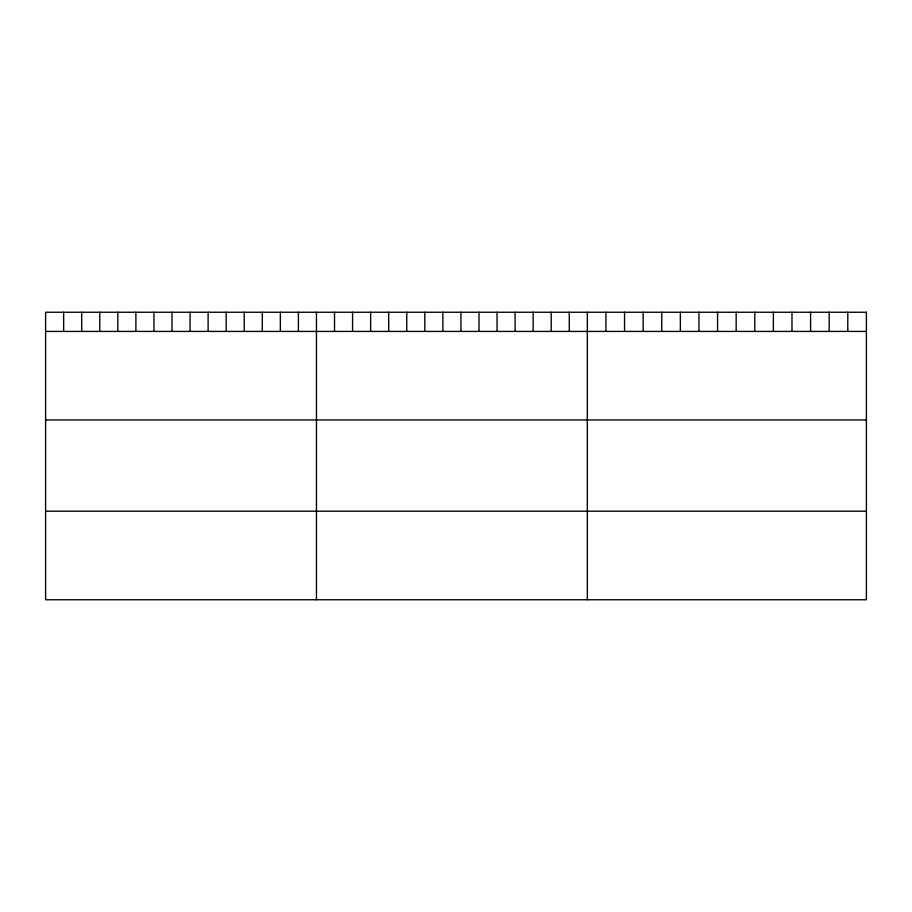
<?xml version="1.0" encoding="UTF-8"?>
<svg xmlns="http://www.w3.org/2000/svg" width="912" height="912" viewBox="0 0 912 912"><rect width="100%" height="100%" fill="white"/><g stroke="black" fill="none" stroke-linecap="round" stroke-linejoin="round"><path stroke-width="1.37" d="M45.6 331.421L866.4 331.421M45.6 419.965L866.4 419.965M45.6 511.199L866.4 511.199M847.795 312.246L847.795 331.421M829.19 312.246L829.19 331.421M810.586 312.246L810.586 331.421M791.981 312.246L791.981 331.421M773.376 312.246L773.376 331.421M754.771 312.246L754.771 331.421M736.166 312.246L736.166 331.421M717.562 312.246L717.562 331.421M698.957 312.246L698.957 331.421M680.352 312.246L680.352 331.421M661.747 312.246L661.747 331.421M643.142 312.246L643.142 331.421M624.538 312.246L624.538 331.421M605.933 312.246L605.933 331.421M587.328 312.246L587.328 599.754M569.27 312.246L569.27 331.421M551.213 312.246L551.213 331.421M533.155 312.246L533.155 331.421M515.098 312.246L515.098 331.421M497.04 312.246L497.04 331.421M478.982 312.246L478.982 331.421M460.925 312.246L460.925 331.421M442.867 312.246L442.867 331.421M424.81 312.246L424.81 331.421M406.752 312.246L406.752 331.421M388.694 312.246L388.694 331.421M370.637 312.246L370.637 331.421M352.579 312.246L352.579 331.421M334.522 312.246L334.522 331.421M316.464 312.246L316.464 599.754M298.406 312.246L298.406 331.421M280.349 312.246L280.349 331.421M262.291 312.246L262.291 331.421M244.234 312.246L244.234 331.421M226.176 312.246L226.176 331.421M208.118 312.246L208.118 331.421M190.061 312.246L190.061 331.421M172.003 312.246L172.003 331.421M153.946 312.246L153.946 331.421M135.888 312.246L135.888 331.421M117.83 312.246L117.83 331.421M99.773 312.246L99.773 331.421M81.715 312.246L81.715 331.421M63.658 312.246L63.658 331.421M866.4 312.246L45.6 312.246L45.6 599.754L866.4 599.754L866.4 312.246"/></g></svg>
